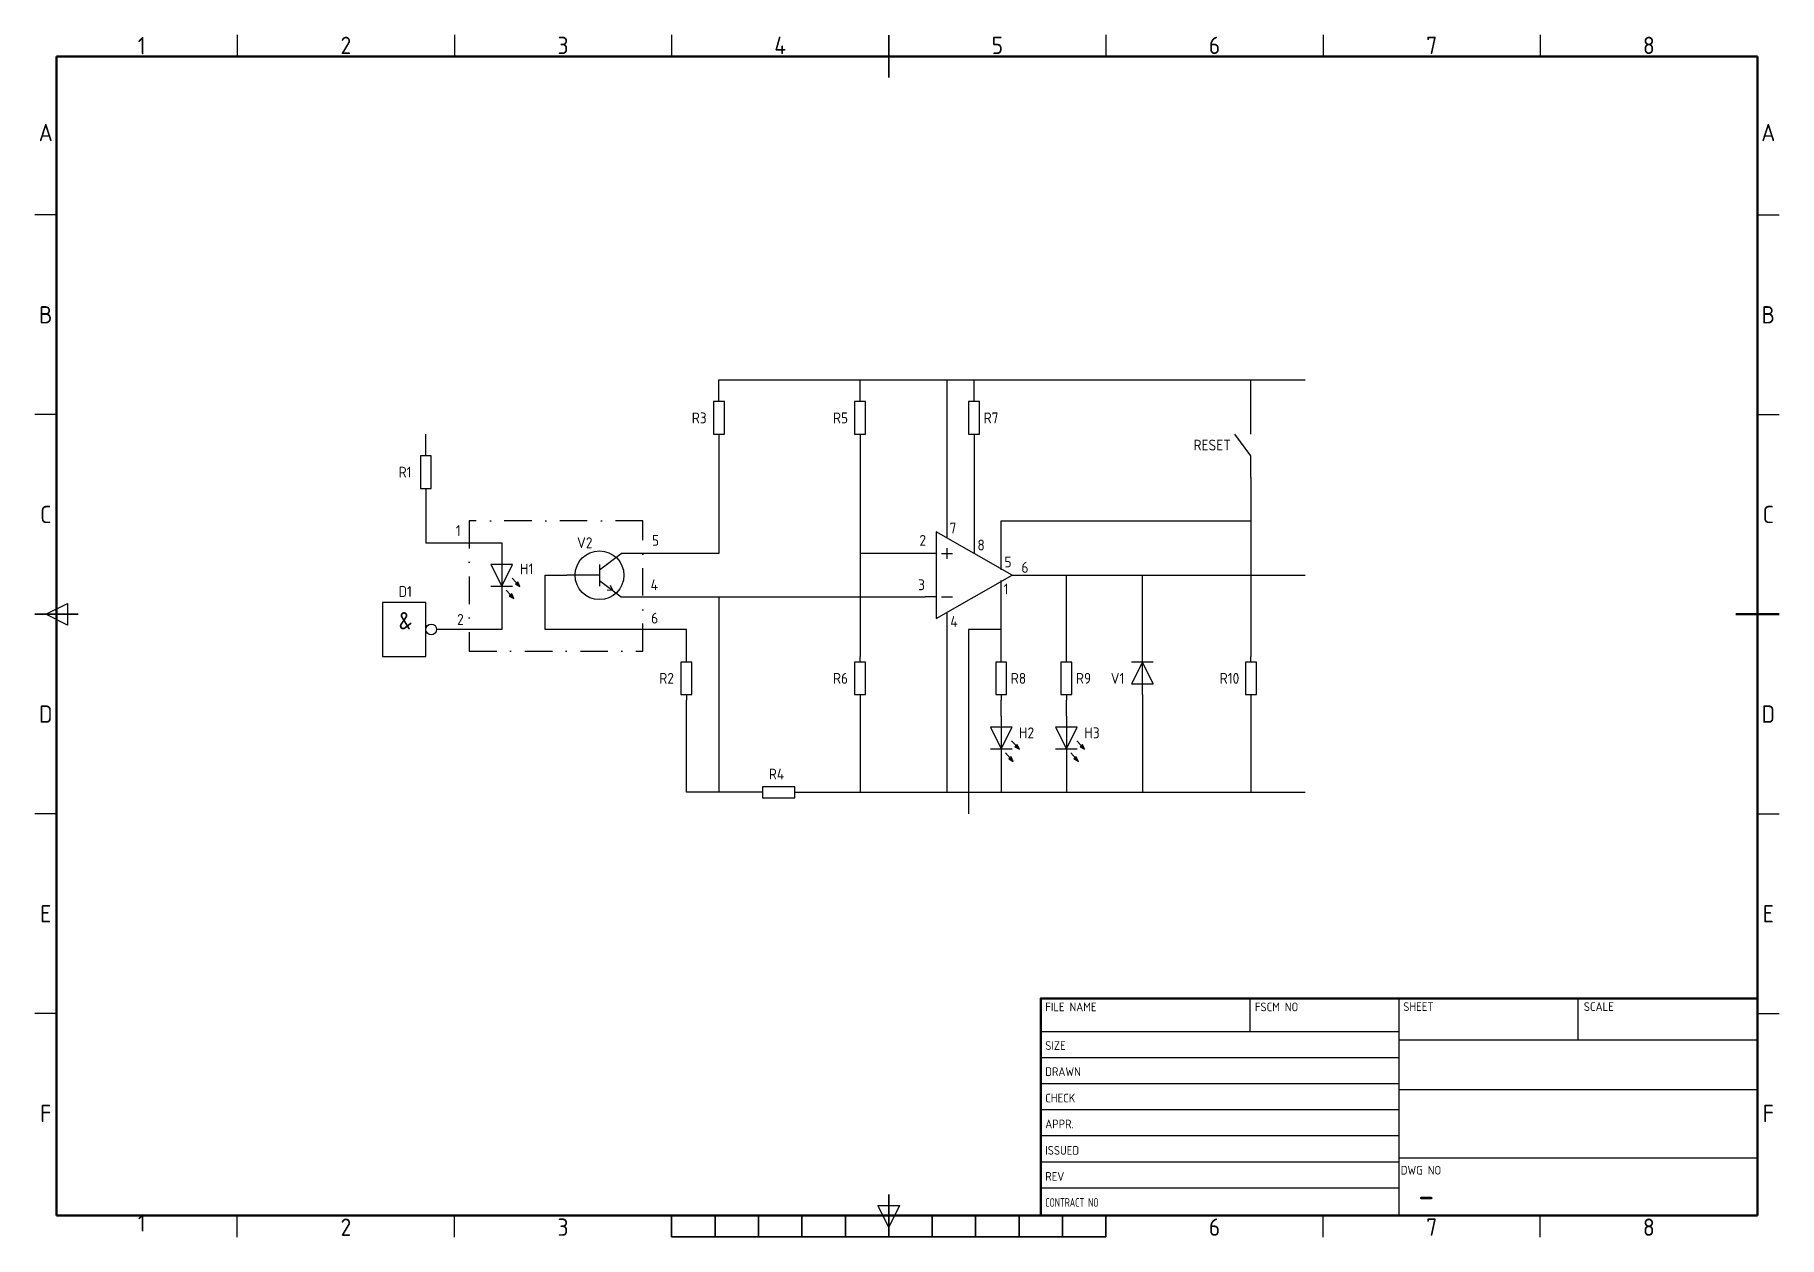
# Model space of a CAD drawing. Header units: millimetres. Extents: x 0 to 402, y 0 to 277.
import ezdxf
from ezdxf.enums import TextEntityAlignment as Align

# ---------------------------------------------------------------- set-up
doc = ezdxf.new("R2010")
doc.units = ezdxf.units.MM
doc.header["$LTSCALE"] = 0.5
doc.linetypes.add('DASHDOT', pattern=[25.4, 12.7, -6.35, 0, -6.35])
for name, color, linetype, lineweight in [('Johdot', 1, 'Continuous', 30), ('Raami-025', 1, 'Continuous', 25), ('Raami-035', 2, 'Continuous', 35), ('Raami-050', 7, 'Continuous', 50), ('Symbolit', 1, 'Continuous', 30)]:
    doc.layers.add(name, color=color, linetype=linetype, lineweight=lineweight)
doc.styles.add('ACISOTS', font='isocp.shx', dxfattribs={"height": 1})
doc.styles.get("Standard").update_dxf_attribs({"font": 'isocp.shx'})

# ---------------------------------------------------------------- blocks, each defined once
blk = doc.blocks.new('vastus')
at = {"layer": 'Symbolit'}
for p, q in [((1.25, 0), (0, 0)), ((8.75, 0), (10, 0))]:
    blk.add_line(p, q, dxfattribs=at)
blk.add_lwpolyline([(1.25, -1.25), (8.75, -1.25), (8.75, 1.25), (1.25, 1.25)], close=True, dxfattribs=at)
blk = doc.blocks.new('nand')
at = {"layer": 'Symbolit'}
for p, q in [((-2.5, 6.25), (-12.5, 6.25)), ((-12.5, 6.25), (-12.5, -6.25)), ((-2.5, -6.25), (-2.5, 6.25)), ((-12.5, -6.25), (-2.5, -6.25))]:
    blk.add_line(p, q, dxfattribs=at)
blk.add_circle((-1.25, 0), 1.25, dxfattribs=at)
blk.add_text('&', height=4, dxfattribs=at).set_placement((-8.75, 0))
blk = doc.blocks.new('loistediodi')
at = {"layer": 'Symbolit'}
for p, q in [((5.66, 2.4), (7.59, 4.18)), ((7.59, 4.18), (6.51, 3.69)), ((7.02, 3.14), (7.59, 4.18)), ((0, 0), (10, 0)), ((7.5, 0), (2.5, 2.5)), ((2.5, 2.5), (2.5, -2.5)), ((2.5, -2.5), (7.5, 0)), ((6.51, 3.69), (7.02, 3.14)), ((7.5, -2.5), (7.5, 2.5)), ((8.45, 1), (10.39, 2.78)), ((10.39, 2.78), (9.31, 2.29)), ((9.31, 2.29), (9.81, 1.74)), ((9.81, 1.74), (10.39, 2.78))]:
    blk.add_line(p, q, dxfattribs=at)
for points in [[(7.02, 3.14), (6.51, 3.69), (7.59, 4.18)], [(9.81, 1.74), (9.31, 2.29), (10.39, 2.78)]]:
    blk.add_solid(points, dxfattribs=at)
blk = doc.blocks.new('transistori')
at = {"layer": 'Symbolit'}
for p, q in [((-1.25, 7.5), (-5, 12.5)), ((1.25, 7.5), (5, 12.5)), ((3.54, 10.55), (2.34, 10.07)), ((3.54, 10.55), (3.41, 9.26)), ((-2.5, 7.5), (2.5, 7.5)), ((0, 7.5), (0, 0))]:
    blk.add_line(p, q, dxfattribs=at)
blk.add_circle((0, 7.5), 5.62, dxfattribs=at)
blk = doc.blocks.new('vahvistin')
at = {"layer": 'Symbolit'}
for p, q in [((0, 0), (-17.5, 10)), ((-17.5, 10), (-17.5, -10)), ((-17.5, 5), (-20, 5)), ((-16.25, 5), (-13.75, 5)), ((-15, 6.25), (-15, 3.75)), ((-17.5, -10), (0, 0)), ((-17.5, -5), (-20, -5)), ((-16.25, -5), (-13.75, -5))]:
    blk.add_line(p, q, dxfattribs=at)
blk = doc.blocks.new('diodi')
at = {"layer": 'Symbolit'}
for p, q in [((0, 0), (10, 0)), ((7.5, 0), (2.5, 2.5)), ((2.5, 2.5), (2.5, -2.5)), ((2.5, -2.5), (7.5, 0)), ((7.5, -2.5), (7.5, 2.5))]:
    blk.add_line(p, q, dxfattribs=at)
blk = doc.blocks.new('sulkukosketin')
at = {"layer": 'Symbolit'}
for p, q in [((0, 10), (0, 15)), ((0, 5), (-3.75, 10)), ((0, 0), (0, 5))]:
    blk.add_line(p, q, dxfattribs=at)
blk = doc.blocks.new('Raami-A3')
at = {"layer": 'Raami-025'}
for p, q in [((46.61, 277), (46.61, 272)), ((96.61, 277), (96.61, 272)), ((146.61, 277), (146.61, 272)), ((246.61, 277), (246.61, 272)), ((296.61, 277), (296.61, 272)), ((346.61, 277), (346.61, 272)), ((5, 235.5), (0, 235.5)), ((396.61, 235.5), (401.61, 235.5)), ((5, 189.5), (0, 189.5)), ((396.61, 189.5), (401.61, 189.5)), ((2.5, 143.5), (7.5, 146)), ((7.5, 146), (7.5, 141)), ((7.5, 141), (2.5, 143.5)), ((5, 97.5), (0, 97.5)), ((396.61, 97.5), (401.61, 97.5)), ((279.75, 55), (279.75, 47.38)), ((314.11, 5), (314.11, 55)), ((355.36, 45.35), (355.36, 55)), ((5, 51.5), (0, 51.5)), ((396.61, 51.5), (401.61, 51.5)), ((231.61, 47.38), (314.11, 47.38)), ((396.61, 45.35), (314.11, 45.35)), ((231.61, 41.38), (314.11, 41.38)), ((231.61, 35.38), (314.11, 35.38)), ((314.11, 34.01), (396.61, 34.01)), ((231.61, 29.38), (314.11, 29.38)), ((231.61, 23.38), (314.11, 23.38)), ((231.61, 17.38), (314.11, 17.38)), ((314.11, 18.29), (396.61, 18.29)), ((231.61, 11.38), (314.11, 11.38)), ((46.61, 0), (46.61, 5)), ((96.61, 0), (96.61, 5)), ((196.61, 2.3), (194.11, 7.3)), ((194.11, 7.3), (199.11, 7.3)), ((199.11, 7.3), (196.61, 2.3)), ((296.61, 0), (296.61, 5)), ((346.61, 0), (346.61, 5))]:
    blk.add_line(p, q, dxfattribs=at)
at = {"layer": 'Raami-035'}
for p, q in [((196.61, 276.9), (196.61, 267.2)), ((0, 143.5), (10, 143.5)), ((196.61, 0.1), (196.61, 9.8)), ((146.61, 0.1), (146.61, 4.8)), ((156.61, 0.1), (156.61, 4.8)), ((166.61, 0.1), (166.61, 4.8)), ((176.61, 0.1), (176.61, 4.8)), ((186.61, 0.1), (186.61, 4.8)), ((206.61, 0.1), (206.61, 4.8)), ((216.61, 0.1), (216.61, 4.8)), ((226.61, 0.1), (226.61, 4.8)), ((236.61, 0.1), (236.61, 4.8)), ((246.61, 0.1), (246.61, 4.8)), ((146.61, 0.1), (246.61, 0.1))]:
    blk.add_line(p, q, dxfattribs=at)
at = {"layer": 'Raami-050'}
for p, q in [((396.61, 272), (5, 272)), ((5, 272), (5, 5)), ((396.61, 5), (396.61, 272)), ((391.61, 143.5), (401.61, 143.5)), ((5, 5), (396.61, 5))]:
    blk.add_line(p, q, dxfattribs=at)
blk.add_lwpolyline([(396.61, 5), (396.61, 55), (231.61, 55), (231.61, 5)], close=True, dxfattribs=at)
at = {"layer": 'Raami-025', "style": 'ACISOTS'}
for s, p in [('1', (24.61, 274.51)), ('2', (71.61, 274.58)), ('3', (121.61, 274.58)), ('4', (171.61, 274.58)), ('5', (221.61, 274.58)), ('6', (271.61, 274.58)), ('7', (321.61, 274.58)), ('8', (371.61, 274.58)), ('A', (2.5, 254.5)), ('A', (399.11, 254.5)), ('B', (2.5, 212.5)), ('B', (399.11, 212.5)), ('C', (2.5, 166.5)), ('C', (399.11, 166.5)), ('D', (2.5, 120.5)), ('D', (399.11, 120.5)), ('E', (2.5, 74.5)), ('E', (399.11, 74.5)), ('F', (2.5, 28.5)), ('F', (399.11, 28.5)), ('1', (24.61, 3.3)), ('2', (71.61, 2.3)), ('3', (121.61, 2.3)), ('6', (271.61, 2.3)), ('7', (321.61, 2.3)), ('8', (371.61, 2.3))]:
    blk.add_text(s, height=4, dxfattribs=at).set_placement(p, align=Align.MIDDLE)
for s, p in [('FILE NAME', (232.63, 52.04)), ('FSCM NO', (280.9, 52.04)), ('SHEET', (315.06, 52.11)), ('SCALE', (356.64, 52.11)), ('SIZE', (232.63, 43.14)), ('DRAWN', (232.63, 37.14)), ('CHECK', (232.63, 31.05)), ('APPR.', (232.63, 25.08)), ('ISSUED', (232.63, 18.99)), ('DWG NO', (314.49, 14.41)), ('REV', (232.63, 12.99))]:
    blk.add_text(s, height=2, dxfattribs=at).set_placement(p)
at = {"layer": 'Raami-025', "style": 'ACISOTS', "width": 0.683519}
blk.add_text('CONTRACT NO', height=2, dxfattribs=at).set_placement((232.63, 6.99))
at = {"layer": 'Raami-035', "style": 'ACISOTS'}
for tag, p, height in [('FILENAME', (234.92, 48.04), 3), ('FSCMNUMBER', (283.29, 48.04), 3), ('SHEETNUMBER', (316.94, 48.11), 3), ('SCALE', (358.55, 48.13), 3), ('SIZE', (244.31, 43.23), 3), ('DRAFTDATE', (244.31, 37.23), 3), ('DRAWNBY', (267.56, 37.23), 3), ('DESIGNACTIVITY', (318.39, 38.14), 3.5), ('CHECKDATE', (244.31, 31.14), 3), ('CHECKEDBY', (267.56, 31.14), 3), ('APPRDATE', (244.31, 25.17), 3), ('APPROVEDBY', (267.56, 25.17), 3), ('TITLE', (318.37, 25.94), 6), ('ISSUEDATE', (244.31, 19.08), 3), ('ISSUEDBY', (267.56, 19.08), 3), ('TITLE-SUBTITLE', (318.39, 20.44), 3), ('REVISION', (244.31, 13.08), 3), ('CONTRACTNRO', (244.31, 7.08), 3.5)]:
    blk.add_attdef(tag, p, '', height=height, dxfattribs=at)
at = {"layer": 'Raami-050', "style": 'ACISOTS'}
blk.add_attdef('NUMBER', (318.53, 6.63), '', height=6, dxfattribs=at)

msp = doc.modelspace()

# ---------------------------------------------------------------- linework, layer by layer
at = {"layer": 'Johdot'}
for p, q in [((157.5, 193.75), (157.5, 197.5)), ((157.5, 197.5), (292.5, 197.5)), ((190, 193.75), (190, 197.5)), ((210, 197.5), (210, 161.25)), ((216.25, 193.75), (216.25, 197.5)), ((280, 190), (280, 197.5)), ((90, 181.25), (90, 185)), ((157.5, 183.75), (157.5, 157.5)), ((190, 183.75), (190, 133.75)), ((216.25, 183.75), (216.25, 157.5)), ((280, 175), (280, 133.75)), ((90, 171.25), (90, 160)), ((222.5, 153.75), (222.5, 165)), ((222.5, 165), (280, 165)), ((90, 160), (107.5, 160)), ((107.5, 160), (107.5, 157.5)), ((157.5, 157.5), (135, 157.5)), ((205, 157.5), (190, 157.5)), ((117.5, 140), (117.5, 152.5)), ((117.5, 152.5), (122.5, 152.5)), ((222.5, 133.75), (222.5, 151.25)), ((225, 152.5), (292.5, 152.5)), ((237.5, 133.75), (237.5, 152.5)), ((255, 135), (255, 152.5)), ((107.5, 147.5), (107.5, 140)), ((135, 147.5), (205, 147.5)), ((157.5, 147.5), (157.5, 102.5)), ((210, 143.75), (210, 102.5)), ((107.5, 140), (92.5, 140)), ((150, 140), (117.5, 140)), ((150, 133.75), (150, 140)), ((222.5, 140), (215, 140)), ((215, 140), (215, 97.5)), ((255, 125), (255, 102.5)), ((150, 102.5), (150, 123.75)), ((190, 123.75), (190, 102.5)), ((222.5, 120), (222.5, 123.75)), ((237.5, 120), (237.5, 123.75)), ((280, 123.75), (280, 102.5)), ((222.5, 110), (222.5, 102.5)), ((237.5, 110), (237.5, 102.5)), ((166.25, 102.5), (150, 102.5)), ((176.25, 102.5), (292.5, 102.5))]:
    msp.add_line(p, q, dxfattribs=at)
at = {"layer": 'Johdot', "linetype": 'DASHDOT'}
msp.add_lwpolyline([(100, 135), (140, 135), (140, 165), (100, 165)], close=True, dxfattribs=at)

# ---------------------------------------------------------------- block references
at = {"rotation": 270}
for name, p in [('vastus', (157.5, 193.75)), ('vastus', (190, 193.75)), ('vastus', (216.25, 193.75)), ('vastus', (90, 181.25)), ('loistediodi', (107.5, 157.5)), ('transistori', (122.5, 152.5)), ('vastus', (150, 133.75)), ('vastus', (190, 133.75)), ('vastus', (222.5, 133.75)), ('vastus', (237.5, 133.75)), ('vastus', (280, 133.75))]:
    msp.add_blockref(name, p, dxfattribs=at)
msp.add_blockref('nand', (92.5, 140))
at = {"layer": 'Johdot'}
msp.add_blockref('Raami-A3', (0, 0), dxfattribs=at).add_auto_attribs({'NUMBER': '-'})
for name, p in [('sulkukosketin', (280, 175)), ('vahvistin', (225, 152.5)), ('vastus', (166.25, 102.5))]:
    msp.add_blockref(name, p, dxfattribs=at)
for name, p, rotation in [('diodi', (255, 125), 90), ('loistediodi', (222.5, 120), 270), ('loistediodi', (237.5, 120), 270)]:
    msp.add_blockref(name, p, dxfattribs=dict(at, rotation=rotation))

# ---------------------------------------------------------------- texts
for s, p in [('R3', (151.25, 187.5)), ('R5', (183.75, 187.5)), ('R7', (218.44, 187.5)), ('RESET', (266.76, 181.24)), ('R1', (83.75, 175)), ('1', (96.91, 161.54)), ('V2', (124.83, 158.73)), ('5', (142.08, 159.28)), ('2', (203.66, 159.28)), ('7', (210.6, 162.13)), ('8', (217.01, 158.21)), ('5', (223.24, 154.3)), ('H1', (111.71, 152.71)), ('6', (227.15, 153.05)), ('D1', (83.75, 147.5)), ('4', (141.78, 149.05)), ('3', (203.36, 149.05)), ('1', (223.06, 148.07)), ('2', (97.21, 141.07)), ('6', (141.89, 141.37)), ('4', (210.78, 140.6)), ('R2', (143.75, 127.5)), ('R6', (183.75, 127.5)), ('R8', (224.69, 127.5)), ('R9', (239.69, 127.5)), ('V1', (247.71, 127.5)), ('R10', (272.79, 127.5)), ('H2', (226.6, 114.94)), ('H3', (241.65, 114.94)), ('R4', (168.98, 105.43))]:
    msp.add_text(s, height=2.5, dxfattribs=at).set_placement(p)

doc.saveas('drawing.dxf')
